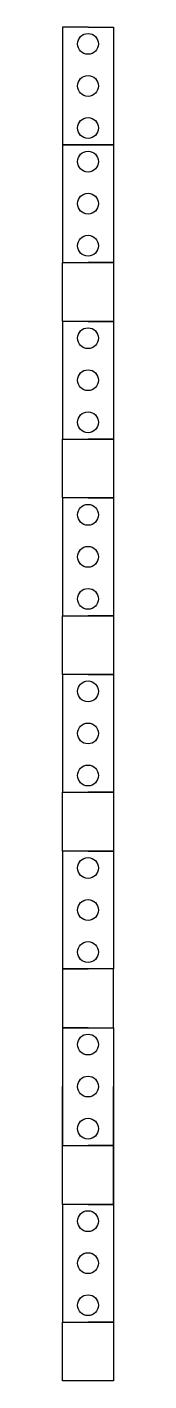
# Model space of a CAD drawing. Header units: inches. Extents: x 29 to 2254, y 8 to 2046.
# Drawn here: x 653 to 672, y 519 to 1030 of the extents above; entities that cross this region are included whole.
import ezdxf

# ---------------------------------------------------------------- set-up
doc = ezdxf.new("R2010")
doc.units = ezdxf.units.IN
doc.header["$MEASUREMENT"] = 0

# ---------------------------------------------------------------- blocks, each defined once
blk = doc.blocks.new('1u')
at = {"color": 1}
for p, q in [((997921.65, 50907.75), (997911.99, 50907.75)), ((997911.99, 50907.75), (997911.99, 50863.3)), ((997921.65, 50907.75), (997931.31, 50907.75)), ((997931.31, 50907.75), (997931.31, 50863.3)), ((997911.99, 50863.3), (997921.65, 50863.3)), ((997931.31, 50863.3), (997921.65, 50863.3)), ((997931.31, 50863.3), (997921.65, 50863.3))]:
    blk.add_line(p, q, dxfattribs=at)
for centre in [(997921.65, 50901.4), (997921.65, 50885.53), (997921.65, 50869.65)]:
    blk.add_circle(centre, 3.93, dxfattribs=at)

msp = doc.modelspace()

# ---------------------------------------------------------------- linework, layer by layer
at = {"color": 0}
for p, q in [((662.55, 918.79), (652.89, 918.79)), ((662.55, 918.79), (672.21, 918.79)), ((652.89, 585.41), (652.89, 629.86)), ((672.21, 585.41), (672.21, 629.86)), ((662.55, 585.41), (652.89, 585.41)), ((662.55, 585.41), (672.21, 585.41))]:
    msp.add_line(p, q, dxfattribs=at)
for points in [[(652.89, 941.01), (672.21, 941.01), (672.21, 918.79), (662.55, 918.79), (652.89, 918.79)], [(652.89, 874.34), (672.21, 874.34), (672.21, 852.11), (662.55, 852.11), (652.89, 852.11)], [(652.89, 807.66), (672.21, 807.66), (672.21, 785.44), (662.55, 785.44), (652.89, 785.44)], [(652.89, 740.99), (672.21, 740.99), (672.21, 718.76), (662.55, 718.76), (652.89, 718.76)], [(652.89, 652.09), (672.21, 652.09), (672.21, 674.31), (662.55, 674.31), (652.89, 674.31)], [(652.89, 607.64), (672.21, 607.64), (672.21, 585.41), (662.55, 585.41), (652.89, 585.41)], [(652.89, 540.96), (672.21, 540.96), (672.21, 518.74), (662.55, 518.74), (652.89, 518.74)]]:
    msp.add_lwpolyline(points, close=True, dxfattribs=at)

# ---------------------------------------------------------------- block references
for p in [(-997259.1, -49877.84), (-997259.1, -49922.29), (-997259.1, -49988.96), (-997259.1, -50055.64), (-997259.1, -50122.31), (-997259.1, -50188.99), (-997259.1, -50255.66), (-997259.1, -50322.34)]:
    msp.add_blockref('1u', p, dxfattribs=at)

doc.saveas('drawing.dxf')
